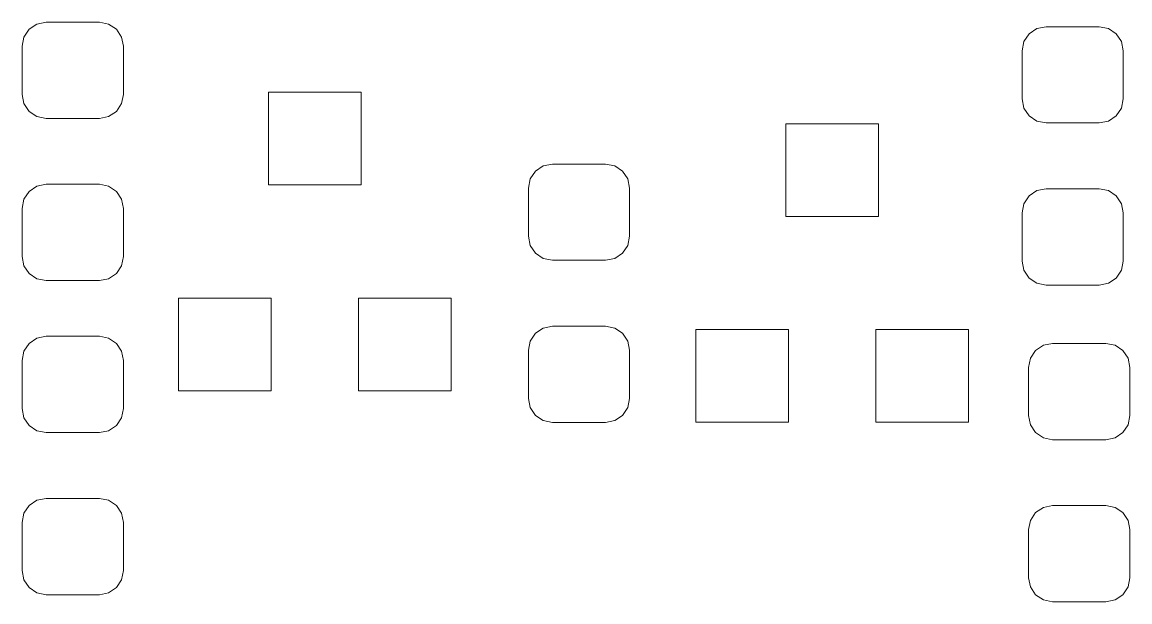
# Model space of a CAD drawing. Header units: millimetres. Extents: x -50 to 46, y -112 to 132.
# Drawn here: x -38.98 to -28.04, y 10.37 to 16.09 of the extents above; entities that cross this region are included whole.
import ezdxf

# ---------------------------------------------------------------- set-up
doc = ezdxf.new("R2010")
doc.units = ezdxf.units.MM
doc.header["$MEASUREMENT"] = 0
doc.layers.add('Layer 1', color=7, linetype='Continuous')

msp = doc.modelspace()

# ---------------------------------------------------------------- linework, layer by layer
at = {"layer": 'Layer 1', "lineweight": 9}
for points, knots in [([(-38.2149, 16.0887), (-38.2149, 16.0887), (-38.124, 16.0706), (-38.124, 16.0706), (-38.124, 16.0706), (-38.124, 16.0706), (-38.047, 16.0191), (-38.047, 16.0191), (-38.047, 16.0191), (-38.047, 16.0191), (-37.9955, 15.9421), (-37.9955, 15.9421), (-37.9955, 15.9421), (-37.9955, 15.9421), (-37.9774, 15.8512), (-37.9774, 15.8512), (-37.9774, 15.8512), (-37.9774, 15.8512), (-37.9774, 15.3762), (-37.9774, 15.3762), (-37.9774, 15.3762), (-37.9774, 15.3762), (-37.9955, 15.2853), (-37.9955, 15.2853), (-37.9955, 15.2853), (-37.9955, 15.2853), (-38.047, 15.2083), (-38.047, 15.2083), (-38.047, 15.2083), (-38.047, 15.2083), (-38.124, 15.1568), (-38.124, 15.1568), (-38.124, 15.1568), (-38.124, 15.1568), (-38.2149, 15.1387), (-38.2149, 15.1387), (-38.2149, 15.1387), (-38.2149, 15.1387), (-38.7399, 15.1387), (-38.7399, 15.1387), (-38.7399, 15.1387), (-38.7399, 15.1387), (-38.8308, 15.1568), (-38.8308, 15.1568), (-38.8308, 15.1568), (-38.8308, 15.1568), (-38.9078, 15.2083), (-38.9078, 15.2083), (-38.9078, 15.2083), (-38.9078, 15.2083), (-38.9593, 15.2853), (-38.9593, 15.2853), (-38.9593, 15.2853), (-38.9593, 15.2853), (-38.9774, 15.3762), (-38.9774, 15.3762), (-38.9774, 15.3762), (-38.9774, 15.3762), (-38.9774, 15.8512), (-38.9774, 15.8512), (-38.9774, 15.8512), (-38.9774, 15.8512), (-38.9593, 15.9421), (-38.9593, 15.9421), (-38.9593, 15.9421), (-38.9593, 15.9421), (-38.9078, 16.0191), (-38.9078, 16.0191), (-38.9078, 16.0191), (-38.9078, 16.0191), (-38.8308, 16.0706), (-38.8308, 16.0706), (-38.8308, 16.0706), (-38.8308, 16.0706), (-38.7399, 16.0887), (-38.7399, 16.0887), (-38.7399, 16.0887), (-38.7399, 16.0887), (-38.2149, 16.0887), (-38.2149, 16.0887)], [0, 0, 0, 0, 0.047619, 0.047619, 0.047619, 0.047619, 0.0952381, 0.0952381, 0.0952381, 0.0952381, 0.1428571, 0.1428571, 0.1428571, 0.1428571, 0.1904762, 0.1904762, 0.1904762, 0.1904762, 0.2380952, 0.2380952, 0.2380952, 0.2380952, 0.2857143, 0.2857143, 0.2857143, 0.2857143, 0.3333333, 0.3333333, 0.3333333, 0.3333333, 0.3809524, 0.3809524, 0.3809524, 0.3809524, 0.4285714, 0.4285714, 0.4285714, 0.4285714, 0.4761905, 0.4761905, 0.4761905, 0.4761905, 0.5238095, 0.5238095, 0.5238095, 0.5238095, 0.5714286, 0.5714286, 0.5714286, 0.5714286, 0.6190476, 0.6190476, 0.6190476, 0.6190476, 0.6666667, 0.6666667, 0.6666667, 0.6666667, 0.7142857, 0.7142857, 0.7142857, 0.7142857, 0.7619048, 0.7619048, 0.7619048, 0.7619048, 0.8095238, 0.8095238, 0.8095238, 0.8095238, 0.8571429, 0.8571429, 0.8571429, 0.8571429, 0.9047619, 0.9047619, 0.9047619, 0.9047619, 1, 1, 1, 1]), ([(-28.3388, 16.0441), (-28.3388, 16.0441), (-28.2479, 16.026), (-28.2479, 16.026), (-28.2479, 16.026), (-28.2479, 16.026), (-28.1709, 15.9745), (-28.1709, 15.9745), (-28.1709, 15.9745), (-28.1709, 15.9745), (-28.1194, 15.8975), (-28.1194, 15.8975), (-28.1194, 15.8975), (-28.1194, 15.8975), (-28.1013, 15.8066), (-28.1013, 15.8066), (-28.1013, 15.8066), (-28.1013, 15.8066), (-28.1013, 15.3316), (-28.1013, 15.3316), (-28.1013, 15.3316), (-28.1013, 15.3316), (-28.1194, 15.2407), (-28.1194, 15.2407), (-28.1194, 15.2407), (-28.1194, 15.2407), (-28.1709, 15.1637), (-28.1709, 15.1637), (-28.1709, 15.1637), (-28.1709, 15.1637), (-28.2479, 15.1122), (-28.2479, 15.1122), (-28.2479, 15.1122), (-28.2479, 15.1122), (-28.3388, 15.0941), (-28.3388, 15.0941), (-28.3388, 15.0941), (-28.3388, 15.0941), (-28.8638, 15.0941), (-28.8638, 15.0941), (-28.8638, 15.0941), (-28.8638, 15.0941), (-28.9547, 15.1122), (-28.9547, 15.1122), (-28.9547, 15.1122), (-28.9547, 15.1122), (-29.0317, 15.1637), (-29.0317, 15.1637), (-29.0317, 15.1637), (-29.0317, 15.1637), (-29.0832, 15.2407), (-29.0832, 15.2407), (-29.0832, 15.2407), (-29.0832, 15.2407), (-29.1013, 15.3316), (-29.1013, 15.3316), (-29.1013, 15.3316), (-29.1013, 15.3316), (-29.1013, 15.8066), (-29.1013, 15.8066), (-29.1013, 15.8066), (-29.1013, 15.8066), (-29.0832, 15.8975), (-29.0832, 15.8975), (-29.0832, 15.8975), (-29.0832, 15.8975), (-29.0317, 15.9745), (-29.0317, 15.9745), (-29.0317, 15.9745), (-29.0317, 15.9745), (-28.9547, 16.026), (-28.9547, 16.026), (-28.9547, 16.026), (-28.9547, 16.026), (-28.8638, 16.0441), (-28.8638, 16.0441), (-28.8638, 16.0441), (-28.8638, 16.0441), (-28.3388, 16.0441), (-28.3388, 16.0441)], [0, 0, 0, 0, 0.047619, 0.047619, 0.047619, 0.047619, 0.0952381, 0.0952381, 0.0952381, 0.0952381, 0.1428571, 0.1428571, 0.1428571, 0.1428571, 0.1904762, 0.1904762, 0.1904762, 0.1904762, 0.2380952, 0.2380952, 0.2380952, 0.2380952, 0.2857143, 0.2857143, 0.2857143, 0.2857143, 0.3333333, 0.3333333, 0.3333333, 0.3333333, 0.3809524, 0.3809524, 0.3809524, 0.3809524, 0.4285714, 0.4285714, 0.4285714, 0.4285714, 0.4761905, 0.4761905, 0.4761905, 0.4761905, 0.5238095, 0.5238095, 0.5238095, 0.5238095, 0.5714286, 0.5714286, 0.5714286, 0.5714286, 0.6190476, 0.6190476, 0.6190476, 0.6190476, 0.6666667, 0.6666667, 0.6666667, 0.6666667, 0.7142857, 0.7142857, 0.7142857, 0.7142857, 0.7619048, 0.7619048, 0.7619048, 0.7619048, 0.8095238, 0.8095238, 0.8095238, 0.8095238, 0.8571429, 0.8571429, 0.8571429, 0.8571429, 0.9047619, 0.9047619, 0.9047619, 0.9047619, 1, 1, 1, 1]), ([(-35.6288, 15.3973), (-35.6288, 15.3973), (-35.6288, 14.4829), (-35.6288, 14.4829), (-35.6288, 14.4829), (-35.6288, 14.4829), (-36.5432, 14.4829), (-36.5432, 14.4829), (-36.5432, 14.4829), (-36.5432, 14.4829), (-36.5432, 15.3973), (-36.5432, 15.3973), (-36.5432, 15.3973), (-36.5432, 15.3973), (-35.6288, 15.3973), (-35.6288, 15.3973)], [0, 0, 0, 0, 0.2, 0.2, 0.2, 0.2, 0.4, 0.4, 0.4, 0.4, 0.6, 0.6, 0.6, 0.6, 1, 1, 1, 1]), ([(-30.5202, 15.0869), (-30.5202, 15.0869), (-30.5202, 14.1725), (-30.5202, 14.1725), (-30.5202, 14.1725), (-30.5202, 14.1725), (-31.4346, 14.1725), (-31.4346, 14.1725), (-31.4346, 14.1725), (-31.4346, 14.1725), (-31.4346, 15.0869), (-31.4346, 15.0869), (-31.4346, 15.0869), (-31.4346, 15.0869), (-30.5202, 15.0869), (-30.5202, 15.0869)], [0, 0, 0, 0, 0.2, 0.2, 0.2, 0.2, 0.4, 0.4, 0.4, 0.4, 0.6, 0.6, 0.6, 0.6, 1, 1, 1, 1]), ([(-33.7399, 13.7387), (-33.7399, 13.7387), (-33.8308, 13.7568), (-33.8308, 13.7568), (-33.8308, 13.7568), (-33.8308, 13.7568), (-33.9078, 13.8083), (-33.9078, 13.8083), (-33.9078, 13.8083), (-33.9078, 13.8083), (-33.9593, 13.8853), (-33.9593, 13.8853), (-33.9593, 13.8853), (-33.9593, 13.8853), (-33.9774, 13.9762), (-33.9774, 13.9762), (-33.9774, 13.9762), (-33.9774, 13.9762), (-33.9774, 14.4512), (-33.9774, 14.4512), (-33.9774, 14.4512), (-33.9774, 14.4512), (-33.9593, 14.5421), (-33.9593, 14.5421), (-33.9593, 14.5421), (-33.9593, 14.5421), (-33.9078, 14.6191), (-33.9078, 14.6191), (-33.9078, 14.6191), (-33.9078, 14.6191), (-33.8308, 14.6706), (-33.8308, 14.6706), (-33.8308, 14.6706), (-33.8308, 14.6706), (-33.7399, 14.6887), (-33.7399, 14.6887), (-33.7399, 14.6887), (-33.7399, 14.6887), (-33.2149, 14.6887), (-33.2149, 14.6887), (-33.2149, 14.6887), (-33.2149, 14.6887), (-33.124, 14.6706), (-33.124, 14.6706), (-33.124, 14.6706), (-33.124, 14.6706), (-33.047, 14.6191), (-33.047, 14.6191), (-33.047, 14.6191), (-33.047, 14.6191), (-32.9955, 14.5421), (-32.9955, 14.5421), (-32.9955, 14.5421), (-32.9955, 14.5421), (-32.9774, 14.4512), (-32.9774, 14.4512), (-32.9774, 14.4512), (-32.9774, 14.4512), (-32.9774, 13.9762), (-32.9774, 13.9762), (-32.9774, 13.9762), (-32.9774, 13.9762), (-32.9955, 13.8853), (-32.9955, 13.8853), (-32.9955, 13.8853), (-32.9955, 13.8853), (-33.047, 13.8083), (-33.047, 13.8083), (-33.047, 13.8083), (-33.047, 13.8083), (-33.124, 13.7568), (-33.124, 13.7568), (-33.124, 13.7568), (-33.124, 13.7568), (-33.2149, 13.7387), (-33.2149, 13.7387), (-33.2149, 13.7387), (-33.2149, 13.7387), (-33.7399, 13.7387), (-33.7399, 13.7387)], [0, 0, 0, 0, 0.047619, 0.047619, 0.047619, 0.047619, 0.0952381, 0.0952381, 0.0952381, 0.0952381, 0.1428571, 0.1428571, 0.1428571, 0.1428571, 0.1904762, 0.1904762, 0.1904762, 0.1904762, 0.2380952, 0.2380952, 0.2380952, 0.2380952, 0.2857143, 0.2857143, 0.2857143, 0.2857143, 0.3333333, 0.3333333, 0.3333333, 0.3333333, 0.3809524, 0.3809524, 0.3809524, 0.3809524, 0.4285714, 0.4285714, 0.4285714, 0.4285714, 0.4761905, 0.4761905, 0.4761905, 0.4761905, 0.5238095, 0.5238095, 0.5238095, 0.5238095, 0.5714286, 0.5714286, 0.5714286, 0.5714286, 0.6190476, 0.6190476, 0.6190476, 0.6190476, 0.6666667, 0.6666667, 0.6666667, 0.6666667, 0.7142857, 0.7142857, 0.7142857, 0.7142857, 0.7619048, 0.7619048, 0.7619048, 0.7619048, 0.8095238, 0.8095238, 0.8095238, 0.8095238, 0.8571429, 0.8571429, 0.8571429, 0.8571429, 0.9047619, 0.9047619, 0.9047619, 0.9047619, 1, 1, 1, 1]), ([(-38.2149, 14.4887), (-38.2149, 14.4887), (-38.124, 14.4706), (-38.124, 14.4706), (-38.124, 14.4706), (-38.124, 14.4706), (-38.047, 14.4191), (-38.047, 14.4191), (-38.047, 14.4191), (-38.047, 14.4191), (-37.9955, 14.3421), (-37.9955, 14.3421), (-37.9955, 14.3421), (-37.9955, 14.3421), (-37.9774, 14.2512), (-37.9774, 14.2512), (-37.9774, 14.2512), (-37.9774, 14.2512), (-37.9774, 13.7762), (-37.9774, 13.7762), (-37.9774, 13.7762), (-37.9774, 13.7762), (-37.9955, 13.6853), (-37.9955, 13.6853), (-37.9955, 13.6853), (-37.9955, 13.6853), (-38.047, 13.6083), (-38.047, 13.6083), (-38.047, 13.6083), (-38.047, 13.6083), (-38.124, 13.5568), (-38.124, 13.5568), (-38.124, 13.5568), (-38.124, 13.5568), (-38.2149, 13.5387), (-38.2149, 13.5387), (-38.2149, 13.5387), (-38.2149, 13.5387), (-38.7399, 13.5387), (-38.7399, 13.5387), (-38.7399, 13.5387), (-38.7399, 13.5387), (-38.8308, 13.5568), (-38.8308, 13.5568), (-38.8308, 13.5568), (-38.8308, 13.5568), (-38.9078, 13.6083), (-38.9078, 13.6083), (-38.9078, 13.6083), (-38.9078, 13.6083), (-38.9593, 13.6853), (-38.9593, 13.6853), (-38.9593, 13.6853), (-38.9593, 13.6853), (-38.9774, 13.7762), (-38.9774, 13.7762), (-38.9774, 13.7762), (-38.9774, 13.7762), (-38.9774, 14.2512), (-38.9774, 14.2512), (-38.9774, 14.2512), (-38.9774, 14.2512), (-38.9593, 14.3421), (-38.9593, 14.3421), (-38.9593, 14.3421), (-38.9593, 14.3421), (-38.9078, 14.4191), (-38.9078, 14.4191), (-38.9078, 14.4191), (-38.9078, 14.4191), (-38.8308, 14.4706), (-38.8308, 14.4706), (-38.8308, 14.4706), (-38.8308, 14.4706), (-38.7399, 14.4887), (-38.7399, 14.4887), (-38.7399, 14.4887), (-38.7399, 14.4887), (-38.2149, 14.4887), (-38.2149, 14.4887)], [0, 0, 0, 0, 0.047619, 0.047619, 0.047619, 0.047619, 0.0952381, 0.0952381, 0.0952381, 0.0952381, 0.1428571, 0.1428571, 0.1428571, 0.1428571, 0.1904762, 0.1904762, 0.1904762, 0.1904762, 0.2380952, 0.2380952, 0.2380952, 0.2380952, 0.2857143, 0.2857143, 0.2857143, 0.2857143, 0.3333333, 0.3333333, 0.3333333, 0.3333333, 0.3809524, 0.3809524, 0.3809524, 0.3809524, 0.4285714, 0.4285714, 0.4285714, 0.4285714, 0.4761905, 0.4761905, 0.4761905, 0.4761905, 0.5238095, 0.5238095, 0.5238095, 0.5238095, 0.5714286, 0.5714286, 0.5714286, 0.5714286, 0.6190476, 0.6190476, 0.6190476, 0.6190476, 0.6666667, 0.6666667, 0.6666667, 0.6666667, 0.7142857, 0.7142857, 0.7142857, 0.7142857, 0.7619048, 0.7619048, 0.7619048, 0.7619048, 0.8095238, 0.8095238, 0.8095238, 0.8095238, 0.8571429, 0.8571429, 0.8571429, 0.8571429, 0.9047619, 0.9047619, 0.9047619, 0.9047619, 1, 1, 1, 1]), ([(-28.3388, 14.4441), (-28.3388, 14.4441), (-28.2479, 14.426), (-28.2479, 14.426), (-28.2479, 14.426), (-28.2479, 14.426), (-28.1709, 14.3745), (-28.1709, 14.3745), (-28.1709, 14.3745), (-28.1709, 14.3745), (-28.1194, 14.2975), (-28.1194, 14.2975), (-28.1194, 14.2975), (-28.1194, 14.2975), (-28.1013, 14.2066), (-28.1013, 14.2066), (-28.1013, 14.2066), (-28.1013, 14.2066), (-28.1013, 13.7316), (-28.1013, 13.7316), (-28.1013, 13.7316), (-28.1013, 13.7316), (-28.1194, 13.6407), (-28.1194, 13.6407), (-28.1194, 13.6407), (-28.1194, 13.6407), (-28.1709, 13.5637), (-28.1709, 13.5637), (-28.1709, 13.5637), (-28.1709, 13.5637), (-28.2479, 13.5122), (-28.2479, 13.5122), (-28.2479, 13.5122), (-28.2479, 13.5122), (-28.3388, 13.4941), (-28.3388, 13.4941), (-28.3388, 13.4941), (-28.3388, 13.4941), (-28.8638, 13.4941), (-28.8638, 13.4941), (-28.8638, 13.4941), (-28.8638, 13.4941), (-28.9547, 13.5122), (-28.9547, 13.5122), (-28.9547, 13.5122), (-28.9547, 13.5122), (-29.0317, 13.5637), (-29.0317, 13.5637), (-29.0317, 13.5637), (-29.0317, 13.5637), (-29.0832, 13.6407), (-29.0832, 13.6407), (-29.0832, 13.6407), (-29.0832, 13.6407), (-29.1013, 13.7316), (-29.1013, 13.7316), (-29.1013, 13.7316), (-29.1013, 13.7316), (-29.1013, 14.2066), (-29.1013, 14.2066), (-29.1013, 14.2066), (-29.1013, 14.2066), (-29.0832, 14.2975), (-29.0832, 14.2975), (-29.0832, 14.2975), (-29.0832, 14.2975), (-29.0317, 14.3745), (-29.0317, 14.3745), (-29.0317, 14.3745), (-29.0317, 14.3745), (-28.9547, 14.426), (-28.9547, 14.426), (-28.9547, 14.426), (-28.9547, 14.426), (-28.8638, 14.4441), (-28.8638, 14.4441), (-28.8638, 14.4441), (-28.8638, 14.4441), (-28.3388, 14.4441), (-28.3388, 14.4441)], [0, 0, 0, 0, 0.047619, 0.047619, 0.047619, 0.047619, 0.0952381, 0.0952381, 0.0952381, 0.0952381, 0.1428571, 0.1428571, 0.1428571, 0.1428571, 0.1904762, 0.1904762, 0.1904762, 0.1904762, 0.2380952, 0.2380952, 0.2380952, 0.2380952, 0.2857143, 0.2857143, 0.2857143, 0.2857143, 0.3333333, 0.3333333, 0.3333333, 0.3333333, 0.3809524, 0.3809524, 0.3809524, 0.3809524, 0.4285714, 0.4285714, 0.4285714, 0.4285714, 0.4761905, 0.4761905, 0.4761905, 0.4761905, 0.5238095, 0.5238095, 0.5238095, 0.5238095, 0.5714286, 0.5714286, 0.5714286, 0.5714286, 0.6190476, 0.6190476, 0.6190476, 0.6190476, 0.6666667, 0.6666667, 0.6666667, 0.6666667, 0.7142857, 0.7142857, 0.7142857, 0.7142857, 0.7619048, 0.7619048, 0.7619048, 0.7619048, 0.8095238, 0.8095238, 0.8095238, 0.8095238, 0.8571429, 0.8571429, 0.8571429, 0.8571429, 0.9047619, 0.9047619, 0.9047619, 0.9047619, 1, 1, 1, 1]), ([(-36.5178, 13.3653), (-36.5178, 13.3653), (-36.5178, 12.4509), (-36.5178, 12.4509), (-36.5178, 12.4509), (-36.5178, 12.4509), (-37.4322, 12.4509), (-37.4322, 12.4509), (-37.4322, 12.4509), (-37.4322, 12.4509), (-37.4322, 13.3653), (-37.4322, 13.3653), (-37.4322, 13.3653), (-37.4322, 13.3653), (-36.5178, 13.3653), (-36.5178, 13.3653)], [0, 0, 0, 0, 0.2, 0.2, 0.2, 0.2, 0.4, 0.4, 0.4, 0.4, 0.6, 0.6, 0.6, 0.6, 1, 1, 1, 1]), ([(-34.7398, 13.3653), (-34.7398, 13.3653), (-34.7398, 12.4509), (-34.7398, 12.4509), (-34.7398, 12.4509), (-34.7398, 12.4509), (-35.6542, 12.4509), (-35.6542, 12.4509), (-35.6542, 12.4509), (-35.6542, 12.4509), (-35.6542, 13.3653), (-35.6542, 13.3653), (-35.6542, 13.3653), (-35.6542, 13.3653), (-34.7398, 13.3653), (-34.7398, 13.3653)], [0, 0, 0, 0, 0.2, 0.2, 0.2, 0.2, 0.4, 0.4, 0.4, 0.4, 0.6, 0.6, 0.6, 0.6, 1, 1, 1, 1]), ([(-33.7399, 12.1387), (-33.7399, 12.1387), (-33.8308, 12.1568), (-33.8308, 12.1568), (-33.8308, 12.1568), (-33.8308, 12.1568), (-33.9078, 12.2083), (-33.9078, 12.2083), (-33.9078, 12.2083), (-33.9078, 12.2083), (-33.9593, 12.2853), (-33.9593, 12.2853), (-33.9593, 12.2853), (-33.9593, 12.2853), (-33.9774, 12.3762), (-33.9774, 12.3762), (-33.9774, 12.3762), (-33.9774, 12.3762), (-33.9774, 12.8512), (-33.9774, 12.8512), (-33.9774, 12.8512), (-33.9774, 12.8512), (-33.9593, 12.9421), (-33.9593, 12.9421), (-33.9593, 12.9421), (-33.9593, 12.9421), (-33.9078, 13.0191), (-33.9078, 13.0191), (-33.9078, 13.0191), (-33.9078, 13.0191), (-33.8308, 13.0706), (-33.8308, 13.0706), (-33.8308, 13.0706), (-33.8308, 13.0706), (-33.7399, 13.0887), (-33.7399, 13.0887), (-33.7399, 13.0887), (-33.7399, 13.0887), (-33.2149, 13.0887), (-33.2149, 13.0887), (-33.2149, 13.0887), (-33.2149, 13.0887), (-33.124, 13.0706), (-33.124, 13.0706), (-33.124, 13.0706), (-33.124, 13.0706), (-33.047, 13.0191), (-33.047, 13.0191), (-33.047, 13.0191), (-33.047, 13.0191), (-32.9955, 12.9421), (-32.9955, 12.9421), (-32.9955, 12.9421), (-32.9955, 12.9421), (-32.9774, 12.8512), (-32.9774, 12.8512), (-32.9774, 12.8512), (-32.9774, 12.8512), (-32.9774, 12.3762), (-32.9774, 12.3762), (-32.9774, 12.3762), (-32.9774, 12.3762), (-32.9955, 12.2853), (-32.9955, 12.2853), (-32.9955, 12.2853), (-32.9955, 12.2853), (-33.047, 12.2083), (-33.047, 12.2083), (-33.047, 12.2083), (-33.047, 12.2083), (-33.124, 12.1568), (-33.124, 12.1568), (-33.124, 12.1568), (-33.124, 12.1568), (-33.2149, 12.1387), (-33.2149, 12.1387), (-33.2149, 12.1387), (-33.2149, 12.1387), (-33.7399, 12.1387), (-33.7399, 12.1387)], [0, 0, 0, 0, 0.047619, 0.047619, 0.047619, 0.047619, 0.0952381, 0.0952381, 0.0952381, 0.0952381, 0.1428571, 0.1428571, 0.1428571, 0.1428571, 0.1904762, 0.1904762, 0.1904762, 0.1904762, 0.2380952, 0.2380952, 0.2380952, 0.2380952, 0.2857143, 0.2857143, 0.2857143, 0.2857143, 0.3333333, 0.3333333, 0.3333333, 0.3333333, 0.3809524, 0.3809524, 0.3809524, 0.3809524, 0.4285714, 0.4285714, 0.4285714, 0.4285714, 0.4761905, 0.4761905, 0.4761905, 0.4761905, 0.5238095, 0.5238095, 0.5238095, 0.5238095, 0.5714286, 0.5714286, 0.5714286, 0.5714286, 0.6190476, 0.6190476, 0.6190476, 0.6190476, 0.6666667, 0.6666667, 0.6666667, 0.6666667, 0.7142857, 0.7142857, 0.7142857, 0.7142857, 0.7619048, 0.7619048, 0.7619048, 0.7619048, 0.8095238, 0.8095238, 0.8095238, 0.8095238, 0.8571429, 0.8571429, 0.8571429, 0.8571429, 0.9047619, 0.9047619, 0.9047619, 0.9047619, 1, 1, 1, 1]), ([(-31.4092, 13.0549), (-31.4092, 13.0549), (-31.4092, 12.1405), (-31.4092, 12.1405), (-31.4092, 12.1405), (-31.4092, 12.1405), (-32.3236, 12.1405), (-32.3236, 12.1405), (-32.3236, 12.1405), (-32.3236, 12.1405), (-32.3236, 13.0549), (-32.3236, 13.0549), (-32.3236, 13.0549), (-32.3236, 13.0549), (-31.4092, 13.0549), (-31.4092, 13.0549)], [0, 0, 0, 0, 0.2, 0.2, 0.2, 0.2, 0.4, 0.4, 0.4, 0.4, 0.6, 0.6, 0.6, 0.6, 1, 1, 1, 1]), ([(-29.6312, 13.0549), (-29.6312, 13.0549), (-29.6312, 12.1405), (-29.6312, 12.1405), (-29.6312, 12.1405), (-29.6312, 12.1405), (-30.5456, 12.1405), (-30.5456, 12.1405), (-30.5456, 12.1405), (-30.5456, 12.1405), (-30.5456, 13.0549), (-30.5456, 13.0549), (-30.5456, 13.0549), (-30.5456, 13.0549), (-29.6312, 13.0549), (-29.6312, 13.0549)], [0, 0, 0, 0, 0.2, 0.2, 0.2, 0.2, 0.4, 0.4, 0.4, 0.4, 0.6, 0.6, 0.6, 0.6, 1, 1, 1, 1]), ([(-38.7399, 12.0387), (-38.7399, 12.0387), (-38.8308, 12.0568), (-38.8308, 12.0568), (-38.8308, 12.0568), (-38.8308, 12.0568), (-38.9078, 12.1083), (-38.9078, 12.1083), (-38.9078, 12.1083), (-38.9078, 12.1083), (-38.9593, 12.1853), (-38.9593, 12.1853), (-38.9593, 12.1853), (-38.9593, 12.1853), (-38.9774, 12.2762), (-38.9774, 12.2762), (-38.9774, 12.2762), (-38.9774, 12.2762), (-38.9774, 12.7512), (-38.9774, 12.7512), (-38.9774, 12.7512), (-38.9774, 12.7512), (-38.9593, 12.8421), (-38.9593, 12.8421), (-38.9593, 12.8421), (-38.9593, 12.8421), (-38.9078, 12.9191), (-38.9078, 12.9191), (-38.9078, 12.9191), (-38.9078, 12.9191), (-38.8308, 12.9706), (-38.8308, 12.9706), (-38.8308, 12.9706), (-38.8308, 12.9706), (-38.7399, 12.9887), (-38.7399, 12.9887), (-38.7399, 12.9887), (-38.7399, 12.9887), (-38.2149, 12.9887), (-38.2149, 12.9887), (-38.2149, 12.9887), (-38.2149, 12.9887), (-38.124, 12.9706), (-38.124, 12.9706), (-38.124, 12.9706), (-38.124, 12.9706), (-38.047, 12.9191), (-38.047, 12.9191), (-38.047, 12.9191), (-38.047, 12.9191), (-37.9955, 12.8421), (-37.9955, 12.8421), (-37.9955, 12.8421), (-37.9955, 12.8421), (-37.9774, 12.7512), (-37.9774, 12.7512), (-37.9774, 12.7512), (-37.9774, 12.7512), (-37.9774, 12.2762), (-37.9774, 12.2762), (-37.9774, 12.2762), (-37.9774, 12.2762), (-37.9955, 12.1853), (-37.9955, 12.1853), (-37.9955, 12.1853), (-37.9955, 12.1853), (-38.047, 12.1083), (-38.047, 12.1083), (-38.047, 12.1083), (-38.047, 12.1083), (-38.124, 12.0568), (-38.124, 12.0568), (-38.124, 12.0568), (-38.124, 12.0568), (-38.2149, 12.0387), (-38.2149, 12.0387), (-38.2149, 12.0387), (-38.2149, 12.0387), (-38.7399, 12.0387), (-38.7399, 12.0387)], [0, 0, 0, 0, 0.047619, 0.047619, 0.047619, 0.047619, 0.0952381, 0.0952381, 0.0952381, 0.0952381, 0.1428571, 0.1428571, 0.1428571, 0.1428571, 0.1904762, 0.1904762, 0.1904762, 0.1904762, 0.2380952, 0.2380952, 0.2380952, 0.2380952, 0.2857143, 0.2857143, 0.2857143, 0.2857143, 0.3333333, 0.3333333, 0.3333333, 0.3333333, 0.3809524, 0.3809524, 0.3809524, 0.3809524, 0.4285714, 0.4285714, 0.4285714, 0.4285714, 0.4761905, 0.4761905, 0.4761905, 0.4761905, 0.5238095, 0.5238095, 0.5238095, 0.5238095, 0.5714286, 0.5714286, 0.5714286, 0.5714286, 0.6190476, 0.6190476, 0.6190476, 0.6190476, 0.6666667, 0.6666667, 0.6666667, 0.6666667, 0.7142857, 0.7142857, 0.7142857, 0.7142857, 0.7619048, 0.7619048, 0.7619048, 0.7619048, 0.8095238, 0.8095238, 0.8095238, 0.8095238, 0.8571429, 0.8571429, 0.8571429, 0.8571429, 0.9047619, 0.9047619, 0.9047619, 0.9047619, 1, 1, 1, 1]), ([(-28.7993, 11.9683), (-28.7993, 11.9683), (-28.8902, 11.9864), (-28.8902, 11.9864), (-28.8902, 11.9864), (-28.8902, 11.9864), (-28.9672, 12.0379), (-28.9672, 12.0379), (-28.9672, 12.0379), (-28.9672, 12.0379), (-29.0187, 12.1149), (-29.0187, 12.1149), (-29.0187, 12.1149), (-29.0187, 12.1149), (-29.0368, 12.2058), (-29.0368, 12.2058), (-29.0368, 12.2058), (-29.0368, 12.2058), (-29.0368, 12.6808), (-29.0368, 12.6808), (-29.0368, 12.6808), (-29.0368, 12.6808), (-29.0187, 12.7717), (-29.0187, 12.7717), (-29.0187, 12.7717), (-29.0187, 12.7717), (-28.9672, 12.8487), (-28.9672, 12.8487), (-28.9672, 12.8487), (-28.9672, 12.8487), (-28.8902, 12.9002), (-28.8902, 12.9002), (-28.8902, 12.9002), (-28.8902, 12.9002), (-28.7993, 12.9183), (-28.7993, 12.9183), (-28.7993, 12.9183), (-28.7993, 12.9183), (-28.2743, 12.9183), (-28.2743, 12.9183), (-28.2743, 12.9183), (-28.2743, 12.9183), (-28.1834, 12.9002), (-28.1834, 12.9002), (-28.1834, 12.9002), (-28.1834, 12.9002), (-28.1064, 12.8487), (-28.1064, 12.8487), (-28.1064, 12.8487), (-28.1064, 12.8487), (-28.0549, 12.7717), (-28.0549, 12.7717), (-28.0549, 12.7717), (-28.0549, 12.7717), (-28.0368, 12.6808), (-28.0368, 12.6808), (-28.0368, 12.6808), (-28.0368, 12.6808), (-28.0368, 12.2058), (-28.0368, 12.2058), (-28.0368, 12.2058), (-28.0368, 12.2058), (-28.0549, 12.1149), (-28.0549, 12.1149), (-28.0549, 12.1149), (-28.0549, 12.1149), (-28.1064, 12.0379), (-28.1064, 12.0379), (-28.1064, 12.0379), (-28.1064, 12.0379), (-28.1834, 11.9864), (-28.1834, 11.9864), (-28.1834, 11.9864), (-28.1834, 11.9864), (-28.2743, 11.9683), (-28.2743, 11.9683), (-28.2743, 11.9683), (-28.2743, 11.9683), (-28.7993, 11.9683), (-28.7993, 11.9683)], [0, 0, 0, 0, 0.047619, 0.047619, 0.047619, 0.047619, 0.0952381, 0.0952381, 0.0952381, 0.0952381, 0.1428571, 0.1428571, 0.1428571, 0.1428571, 0.1904762, 0.1904762, 0.1904762, 0.1904762, 0.2380952, 0.2380952, 0.2380952, 0.2380952, 0.2857143, 0.2857143, 0.2857143, 0.2857143, 0.3333333, 0.3333333, 0.3333333, 0.3333333, 0.3809524, 0.3809524, 0.3809524, 0.3809524, 0.4285714, 0.4285714, 0.4285714, 0.4285714, 0.4761905, 0.4761905, 0.4761905, 0.4761905, 0.5238095, 0.5238095, 0.5238095, 0.5238095, 0.5714286, 0.5714286, 0.5714286, 0.5714286, 0.6190476, 0.6190476, 0.6190476, 0.6190476, 0.6666667, 0.6666667, 0.6666667, 0.6666667, 0.7142857, 0.7142857, 0.7142857, 0.7142857, 0.7619048, 0.7619048, 0.7619048, 0.7619048, 0.8095238, 0.8095238, 0.8095238, 0.8095238, 0.8571429, 0.8571429, 0.8571429, 0.8571429, 0.9047619, 0.9047619, 0.9047619, 0.9047619, 1, 1, 1, 1]), ([(-38.7399, 10.4387), (-38.7399, 10.4387), (-38.8308, 10.4568), (-38.8308, 10.4568), (-38.8308, 10.4568), (-38.8308, 10.4568), (-38.9078, 10.5083), (-38.9078, 10.5083), (-38.9078, 10.5083), (-38.9078, 10.5083), (-38.9593, 10.5853), (-38.9593, 10.5853), (-38.9593, 10.5853), (-38.9593, 10.5853), (-38.9774, 10.6762), (-38.9774, 10.6762), (-38.9774, 10.6762), (-38.9774, 10.6762), (-38.9774, 11.1512), (-38.9774, 11.1512), (-38.9774, 11.1512), (-38.9774, 11.1512), (-38.9593, 11.2421), (-38.9593, 11.2421), (-38.9593, 11.2421), (-38.9593, 11.2421), (-38.9078, 11.3191), (-38.9078, 11.3191), (-38.9078, 11.3191), (-38.9078, 11.3191), (-38.8308, 11.3706), (-38.8308, 11.3706), (-38.8308, 11.3706), (-38.8308, 11.3706), (-38.7399, 11.3887), (-38.7399, 11.3887), (-38.7399, 11.3887), (-38.7399, 11.3887), (-38.2149, 11.3887), (-38.2149, 11.3887), (-38.2149, 11.3887), (-38.2149, 11.3887), (-38.124, 11.3706), (-38.124, 11.3706), (-38.124, 11.3706), (-38.124, 11.3706), (-38.047, 11.3191), (-38.047, 11.3191), (-38.047, 11.3191), (-38.047, 11.3191), (-37.9955, 11.2421), (-37.9955, 11.2421), (-37.9955, 11.2421), (-37.9955, 11.2421), (-37.9774, 11.1512), (-37.9774, 11.1512), (-37.9774, 11.1512), (-37.9774, 11.1512), (-37.9774, 10.6762), (-37.9774, 10.6762), (-37.9774, 10.6762), (-37.9774, 10.6762), (-37.9955, 10.5853), (-37.9955, 10.5853), (-37.9955, 10.5853), (-37.9955, 10.5853), (-38.047, 10.5083), (-38.047, 10.5083), (-38.047, 10.5083), (-38.047, 10.5083), (-38.124, 10.4568), (-38.124, 10.4568), (-38.124, 10.4568), (-38.124, 10.4568), (-38.2149, 10.4387), (-38.2149, 10.4387), (-38.2149, 10.4387), (-38.2149, 10.4387), (-38.7399, 10.4387), (-38.7399, 10.4387)], [0, 0, 0, 0, 0.047619, 0.047619, 0.047619, 0.047619, 0.0952381, 0.0952381, 0.0952381, 0.0952381, 0.1428571, 0.1428571, 0.1428571, 0.1428571, 0.1904762, 0.1904762, 0.1904762, 0.1904762, 0.2380952, 0.2380952, 0.2380952, 0.2380952, 0.2857143, 0.2857143, 0.2857143, 0.2857143, 0.3333333, 0.3333333, 0.3333333, 0.3333333, 0.3809524, 0.3809524, 0.3809524, 0.3809524, 0.4285714, 0.4285714, 0.4285714, 0.4285714, 0.4761905, 0.4761905, 0.4761905, 0.4761905, 0.5238095, 0.5238095, 0.5238095, 0.5238095, 0.5714286, 0.5714286, 0.5714286, 0.5714286, 0.6190476, 0.6190476, 0.6190476, 0.6190476, 0.6666667, 0.6666667, 0.6666667, 0.6666667, 0.7142857, 0.7142857, 0.7142857, 0.7142857, 0.7619048, 0.7619048, 0.7619048, 0.7619048, 0.8095238, 0.8095238, 0.8095238, 0.8095238, 0.8571429, 0.8571429, 0.8571429, 0.8571429, 0.9047619, 0.9047619, 0.9047619, 0.9047619, 1, 1, 1, 1]), ([(-28.7993, 10.3683), (-28.7993, 10.3683), (-28.8902, 10.3864), (-28.8902, 10.3864), (-28.8902, 10.3864), (-28.8902, 10.3864), (-28.9672, 10.4379), (-28.9672, 10.4379), (-28.9672, 10.4379), (-28.9672, 10.4379), (-29.0187, 10.5149), (-29.0187, 10.5149), (-29.0187, 10.5149), (-29.0187, 10.5149), (-29.0368, 10.6058), (-29.0368, 10.6058), (-29.0368, 10.6058), (-29.0368, 10.6058), (-29.0368, 11.0808), (-29.0368, 11.0808), (-29.0368, 11.0808), (-29.0368, 11.0808), (-29.0187, 11.1717), (-29.0187, 11.1717), (-29.0187, 11.1717), (-29.0187, 11.1717), (-28.9672, 11.2487), (-28.9672, 11.2487), (-28.9672, 11.2487), (-28.9672, 11.2487), (-28.8902, 11.3002), (-28.8902, 11.3002), (-28.8902, 11.3002), (-28.8902, 11.3002), (-28.7993, 11.3183), (-28.7993, 11.3183), (-28.7993, 11.3183), (-28.7993, 11.3183), (-28.2743, 11.3183), (-28.2743, 11.3183), (-28.2743, 11.3183), (-28.2743, 11.3183), (-28.1834, 11.3002), (-28.1834, 11.3002), (-28.1834, 11.3002), (-28.1834, 11.3002), (-28.1064, 11.2487), (-28.1064, 11.2487), (-28.1064, 11.2487), (-28.1064, 11.2487), (-28.0549, 11.1717), (-28.0549, 11.1717), (-28.0549, 11.1717), (-28.0549, 11.1717), (-28.0368, 11.0808), (-28.0368, 11.0808), (-28.0368, 11.0808), (-28.0368, 11.0808), (-28.0368, 10.6058), (-28.0368, 10.6058), (-28.0368, 10.6058), (-28.0368, 10.6058), (-28.0549, 10.5149), (-28.0549, 10.5149), (-28.0549, 10.5149), (-28.0549, 10.5149), (-28.1064, 10.4379), (-28.1064, 10.4379), (-28.1064, 10.4379), (-28.1064, 10.4379), (-28.1834, 10.3864), (-28.1834, 10.3864), (-28.1834, 10.3864), (-28.1834, 10.3864), (-28.2743, 10.3683), (-28.2743, 10.3683), (-28.2743, 10.3683), (-28.2743, 10.3683), (-28.7993, 10.3683), (-28.7993, 10.3683)], [0, 0, 0, 0, 0.047619, 0.047619, 0.047619, 0.047619, 0.0952381, 0.0952381, 0.0952381, 0.0952381, 0.1428571, 0.1428571, 0.1428571, 0.1428571, 0.1904762, 0.1904762, 0.1904762, 0.1904762, 0.2380952, 0.2380952, 0.2380952, 0.2380952, 0.2857143, 0.2857143, 0.2857143, 0.2857143, 0.3333333, 0.3333333, 0.3333333, 0.3333333, 0.3809524, 0.3809524, 0.3809524, 0.3809524, 0.4285714, 0.4285714, 0.4285714, 0.4285714, 0.4761905, 0.4761905, 0.4761905, 0.4761905, 0.5238095, 0.5238095, 0.5238095, 0.5238095, 0.5714286, 0.5714286, 0.5714286, 0.5714286, 0.6190476, 0.6190476, 0.6190476, 0.6190476, 0.6666667, 0.6666667, 0.6666667, 0.6666667, 0.7142857, 0.7142857, 0.7142857, 0.7142857, 0.7619048, 0.7619048, 0.7619048, 0.7619048, 0.8095238, 0.8095238, 0.8095238, 0.8095238, 0.8571429, 0.8571429, 0.8571429, 0.8571429, 0.9047619, 0.9047619, 0.9047619, 0.9047619, 1, 1, 1, 1])]:
    msp.add_open_spline(points, degree=3, knots=knots, dxfattribs=at)

doc.saveas('drawing.dxf')
